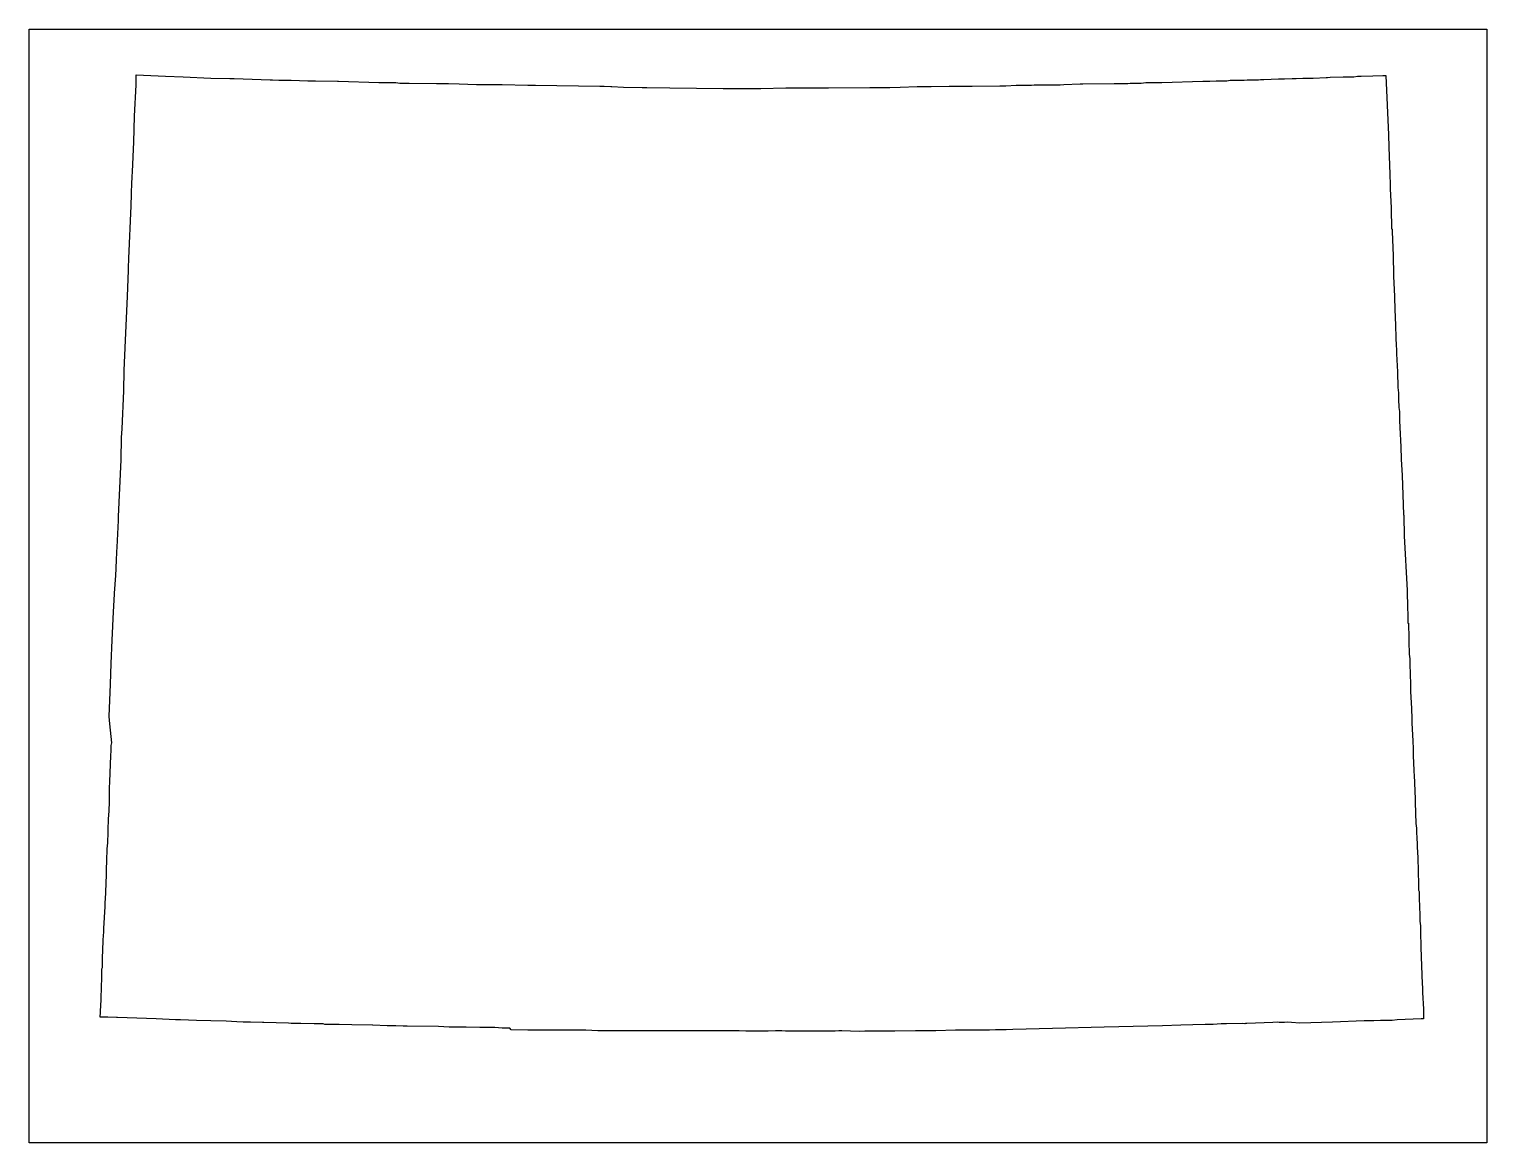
# Model space of a CAD drawing. Extents: x 0.1 to 10.9, y 0.1 to 8.4.
import ezdxf

# ---------------------------------------------------------------- set-up
doc = ezdxf.new("R2010")
doc.units = 0
doc.header["$MEASUREMENT"] = 0
doc.layers.add('STATE', color=7, linetype='CONTINUOUS')

# ---------------------------------------------------------------- blocks, each defined once
blk = doc.blocks.new('BLOCK_2')
at = {"layer": 'STATE'}
blk.add_lwpolyline([(0.093, 0.099), (0.093, 8.373), (10.92, 8.373), (10.92, 0.099), (0.093, 0.099)], dxfattribs=at)
at = {"layer": 'STATE', "color": 2}
blk.add_lwpolyline([(0.703, 3.659), (0.71, 3.833), (0.72, 4.043), (0.727, 4.176), (0.727, 4.183), (0.737, 4.313), (0.74, 4.366), (0.743, 4.433), (0.747, 4.533), (0.75, 4.566), (0.75, 4.573), (0.757, 4.723), (0.757, 4.736), (0.757, 4.753), (0.777, 5.173), (0.78, 5.34), (0.783, 5.403), (0.797, 5.686), (0.8, 5.836), (0.81, 6.063), (0.823, 6.386), (0.83, 6.583), (0.83, 6.596), (0.83, 6.6), (0.833, 6.67), (0.85, 7.06), (0.853, 7.146), (0.853, 7.156), (0.857, 7.226), (0.863, 7.366), (0.867, 7.427), (0.87, 7.533), (0.877, 7.727), (0.887, 7.96), (0.887, 8.033), (1.107, 8.023), (1.237, 8.02), (1.443, 8.01), (1.583, 8.007), (1.617, 8.007), (1.883, 7.997), (1.9, 7.997), (1.947, 7.993), (2.04, 7.993), (2.163, 7.99), (2.22, 7.99), (2.383, 7.987), (2.39, 7.987), (2.69, 7.977), (2.777, 7.977), (2.817, 7.977), (2.847, 7.973), (2.917, 7.973), (3.12, 7.97), (3.187, 7.97), (3.203, 7.97), (3.207, 7.97), (3.287, 7.967), (3.417, 7.963), (3.453, 7.963), (3.607, 7.963), (3.797, 7.957), (3.853, 7.957), (4.333, 7.95), (4.35, 7.95), (4.353, 7.95), (4.363, 7.95), (4.413, 7.947), (4.42, 7.947), (4.507, 7.943), (4.647, 7.94), (4.677, 7.94), (4.68, 7.94), (4.853, 7.937), (5.247, 7.933), (5.29, 7.933), (5.3, 7.933), (5.403, 7.933), (5.527, 7.933), (5.713, 7.937), (5.893, 7.937), (5.92, 7.937), (5.923, 7.937), (6.03, 7.937), (6.337, 7.94), (6.343, 7.94), (6.453, 7.94), (6.487, 7.94), (6.563, 7.943), (6.69, 7.947), (6.747, 7.947), (6.793, 7.947), (6.927, 7.95), (6.967, 7.95), (7.077, 7.95), (7.097, 7.95), (7.303, 7.953), (7.307, 7.953), (7.347, 7.953), (7.423, 7.957), (7.45, 7.957), (7.473, 7.957), (7.5, 7.957), (7.517, 7.957), (7.537, 7.957), (7.557, 7.96), (7.563, 7.96), (7.573, 7.96), (7.623, 7.96), (7.627, 7.96), (7.65, 7.96), (7.713, 7.96), (7.727, 7.96), (7.75, 7.96), (7.777, 7.963), (7.9, 7.967), (7.92, 7.967), (8.153, 7.97), (8.203, 7.97), (8.253, 7.97), (8.27, 7.973), (8.353, 7.973), (8.387, 7.977), (8.407, 7.977), (8.43, 7.977), (8.433, 7.977), (8.507, 7.977), (8.81, 7.987), (8.813, 7.987), (8.833, 7.987), (8.837, 7.987), (8.857, 7.987), (8.863, 7.987), (8.91, 7.99), (8.913, 7.99), (8.937, 7.99), (8.94, 7.99), (8.963, 7.99), (8.967, 7.99), (8.987, 7.99), (8.99, 7.99), (9.013, 7.993), (9.037, 7.993), (9.04, 7.993), (9.063, 7.993), (9.067, 7.993), (9.09, 7.993), (9.093, 7.993), (9.113, 7.993), (9.117, 7.993), (9.14, 7.997), (9.143, 7.997), (9.213, 7.997), (9.223, 7.997), (9.24, 8), (9.26, 8), (9.263, 8), (9.373, 8.003), (9.417, 8.003), (9.473, 8.007), (9.477, 8.007), (9.49, 8.007), (9.503, 8.007), (9.553, 8.01), (9.593, 8.01), (9.617, 8.01), (9.63, 8.01), (9.727, 8.013), (9.737, 8.013), (9.757, 8.017), (9.853, 8.02), (9.87, 8.02), (9.88, 8.02), (9.883, 8.02), (9.897, 8.02), (9.933, 8.02), (9.96, 8.023), (9.963, 8.023), (9.987, 8.023), (10.073, 8.027), (10.147, 8.03), (10.17, 8.03), (10.19, 7.587), (10.193, 7.497), (10.2, 7.296), (10.203, 7.216), (10.203, 7.186), (10.21, 7.046), (10.21, 6.97), (10.213, 6.963), (10.213, 6.906), (10.213, 6.89), (10.217, 6.886), (10.217, 6.87), (10.223, 6.69), (10.223, 6.676), (10.227, 6.56), (10.227, 6.536), (10.233, 6.39), (10.237, 6.283), (10.24, 6.24), (10.247, 6.013), (10.25, 6.003), (10.25, 5.986), (10.25, 5.96), (10.257, 5.826), (10.26, 5.71), (10.263, 5.67), (10.263, 5.656), (10.263, 5.623), (10.267, 5.563), (10.27, 5.533), (10.27, 5.52), (10.27, 5.47), (10.27, 5.466), (10.273, 5.413), (10.28, 5.269), (10.28, 5.259), (10.28, 5.233), (10.283, 5.216), (10.283, 5.179), (10.29, 5.056), (10.297, 4.913), (10.3, 4.766), (10.303, 4.759), (10.303, 4.756), (10.307, 4.609), (10.327, 4.203), (10.327, 4.176), (10.327, 4.149), (10.33, 4.126), (10.33, 4.099), (10.333, 3.999), (10.333, 3.983), (10.333, 3.979), (10.333, 3.959), (10.337, 3.959), (10.337, 3.949), (10.34, 3.856), (10.34, 3.796), (10.343, 3.756), (10.343, 3.729), (10.347, 3.696), (10.347, 3.663), (10.35, 3.573), (10.353, 3.513), (10.353, 3.506), (10.353, 3.453), (10.36, 3.326), (10.363, 3.249), (10.363, 3.239), (10.363, 3.216), (10.37, 3.086), (10.373, 3.026), (10.373, 3.012), (10.373, 3.002), (10.373, 2.999), (10.373, 2.996), (10.373, 2.989), (10.373, 2.976), (10.377, 2.866), (10.377, 2.862), (10.377, 2.859), (10.377, 2.852), (10.38, 2.832), (10.387, 2.652), (10.387, 2.649), (10.387, 2.629), (10.39, 2.549), (10.393, 2.472), (10.397, 2.436), (10.397, 2.409), (10.4, 2.359), (10.403, 2.322), (10.403, 2.296), (10.407, 2.219), (10.407, 2.196), (10.407, 2.176), (10.41, 2.156), (10.41, 2.092), (10.413, 2.042), (10.413, 2.006), (10.413, 1.976), (10.417, 1.966), (10.417, 1.916), (10.42, 1.852), (10.423, 1.792), (10.423, 1.789), (10.423, 1.746), (10.427, 1.712), (10.427, 1.686), (10.427, 1.646), (10.43, 1.572), (10.43, 1.552), (10.433, 1.482), (10.44, 1.279), (10.443, 1.252), (10.443, 1.249), (10.443, 1.226), (10.443, 1.216), (10.45, 1.092), (10.45, 1.089), (10.45, 1.086), (10.45, 1.072), (10.45, 1.019), (10.433, 1.019), (10.253, 1.012), (10.217, 1.009), (10.157, 1.009), (10.143, 1.009), (10.13, 1.009), (10.08, 1.006), (10.01, 1.006), (9.773, 0.996), (9.53, 0.989), (9.47, 0.992), (9.443, 0.996), (9.417, 0.992), (9.377, 0.992), (9.367, 0.996), (9.33, 0.992), (9.137, 0.986), (9.127, 0.986), (9.123, 0.982), (9.103, 0.986), (8.987, 0.982), (8.96, 0.982), (8.947, 0.982), (8.887, 0.979), (8.827, 0.979), (8.737, 0.975), (8.647, 0.972), (8.51, 0.969), (8.403, 0.965), (8.077, 0.959), (7.693, 0.949), (7.4, 0.942), (7.35, 0.939), (7.287, 0.939), (7.27, 0.939), (7.227, 0.935), (7.207, 0.935), (7.203, 0.935), (7.19, 0.935), (7.143, 0.935), (7.123, 0.935), (7.1, 0.935), (7.033, 0.935), (7.03, 0.935), (6.997, 0.935), (6.973, 0.935), (6.827, 0.932), (6.797, 0.932), (6.713, 0.932), (6.677, 0.932), (6.523, 0.929), (6.3, 0.929), (6.257, 0.925), (6.13, 0.932), (6.107, 0.932), (6.08, 0.929), (5.99, 0.929), (5.947, 0.929), (5.71, 0.929), (5.683, 0.932), (5.677, 0.932), (5.67, 0.932), (5.647, 0.932), (5.637, 0.932), (5.583, 0.929), (5.58, 0.929), (5.567, 0.929), (5.55, 0.929), (5.417, 0.929), (5.367, 0.932), (5.293, 0.932), (5.29, 0.932), (4.9, 0.932), (4.887, 0.932), (4.757, 0.932), (4.667, 0.932), (4.613, 0.932), (4.547, 0.932), (4.483, 0.932), (4.44, 0.932), (4.417, 0.932), (4.413, 0.932), (4.317, 0.932), (4.227, 0.935), (4.193, 0.935), (4.03, 0.935), (4.013, 0.935), (3.967, 0.935), (3.947, 0.935), (3.84, 0.935), (3.797, 0.935), (3.673, 0.939), (3.663, 0.952), (3.607, 0.952), (3.553, 0.955), (3.513, 0.955), (3.44, 0.955), (3.34, 0.959), (3.213, 0.959), (3.133, 0.962), (2.9, 0.965), (2.87, 0.965), (2.817, 0.969), (2.757, 0.969), (2.753, 0.969), (2.647, 0.972), (2.643, 0.972), (2.49, 0.975), (2.397, 0.979), (2.29, 0.979), (2.277, 0.982), (2.27, 0.982), (2.21, 0.982), (2.11, 0.986), (2.087, 0.986), (2.04, 0.986), (2.02, 0.989), (1.837, 0.992), (1.827, 0.992), (1.737, 0.996), (1.683, 0.996), (1.637, 0.999), (1.557, 1.002), (1.443, 1.006), (1.337, 1.009), (1.217, 1.012), (1.18, 1.012), (1.037, 1.019), (0.75, 1.029), (0.743, 1.029), (0.677, 1.032), (0.62, 1.032), (0.623, 1.069), (0.623, 1.076), (0.627, 1.162), (0.627, 1.166), (0.627, 1.186), (0.627, 1.202), (0.63, 1.226), (0.63, 1.232), (0.633, 1.346), (0.633, 1.389), (0.633, 1.392), (0.637, 1.402), (0.637, 1.456), (0.637, 1.472), (0.643, 1.596), (0.643, 1.606), (0.647, 1.666), (0.647, 1.692), (0.657, 1.856), (0.657, 1.869), (0.657, 1.882), (0.657, 1.886), (0.66, 1.909), (0.663, 1.962), (0.667, 2.092), (0.667, 2.116), (0.667, 2.126), (0.67, 2.199), (0.673, 2.279), (0.673, 2.282), (0.677, 2.329), (0.677, 2.336), (0.677, 2.346), (0.677, 2.352), (0.68, 2.382), (0.68, 2.432), (0.683, 2.496), (0.683, 2.506), (0.687, 2.562), (0.687, 2.576), (0.69, 2.622), (0.69, 2.739), (0.693, 2.779), (0.693, 2.782), (0.7, 2.976), (0.703, 3.012), (0.703, 3.052), (0.707, 3.072), (0.693, 3.213), (0.687, 3.266), (0.697, 3.506), (0.703, 3.659)], dxfattribs=at)

msp = doc.modelspace()

# ---------------------------------------------------------------- block references
at = {"layer": 'STATE'}
msp.add_blockref('BLOCK_2', (0, 0), dxfattribs=at)

doc.saveas('drawing.dxf')
